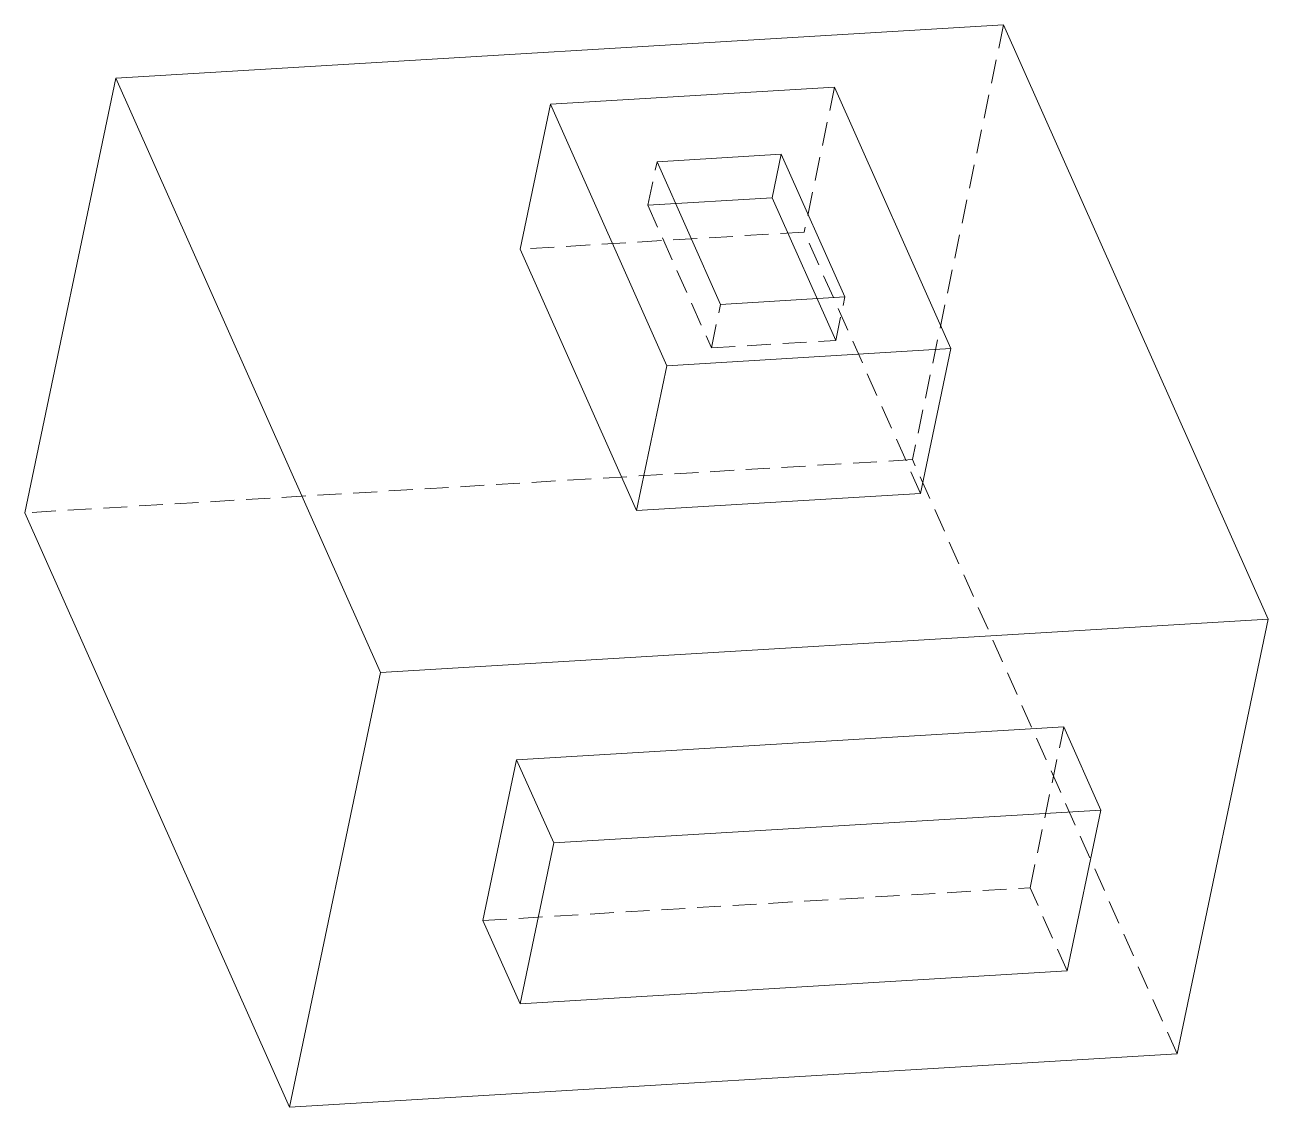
# Model space of a CAD drawing. Header units: millimetres. Extents: x -33 to 33.2, y -8.6 to 49.1.
import ezdxf

# ---------------------------------------------------------------- set-up
doc = ezdxf.new("R2010")
doc.units = ezdxf.units.MM
doc.linetypes.add('HIDDEN', pattern=[1.905, 1.27, -0.635])

msp = doc.modelspace()

# ---------------------------------------------------------------- linework, layer by layer
at = {"color": 7, "linetype": 'Continuous', "lineweight": 15}
for p, q in [((19.126, 49.079), (-28.161, 46.243)), ((33.218, 17.42), (19.126, 49.079)), ((-28.161, 46.243), (-33.012, 23.086)), ((-28.161, 46.243), (-14.069, 14.584)), ((10.121, 45.76), (-5.011, 44.852)), ((16.321, 31.83), (10.121, 45.76)), ((-5.011, 44.852), (-6.628, 37.133)), ((-5.011, 44.852), (1.189, 30.922)), ((7.284, 42.183), (0.663, 41.786)), ((0.663, 41.786), (4.045, 34.188)), ((6.798, 39.867), (7.284, 42.183)), ((10.666, 34.585), (7.284, 42.183)), ((6.798, 39.867), (0.178, 39.47)), ((10.18, 32.269), (6.798, 39.867)), ((-6.628, 37.133), (-0.428, 23.203)), ((4.045, 34.188), (10.666, 34.585)), ((1.189, 30.922), (16.321, 31.83)), ((16.321, 31.83), (14.704, 24.111)), ((1.189, 30.922), (-0.428, 23.203)), ((-0.428, 23.203), (14.704, 24.111)), ((-33.012, 23.086), (-18.92, -8.573)), ((-14.069, 14.584), (33.218, 17.42)), ((33.218, 17.42), (28.367, -5.738)), ((-14.069, 14.584), (-18.92, -8.573)), ((22.331, 11.68), (-6.814, 9.933)), ((24.304, 7.248), (22.331, 11.68)), ((-6.814, 9.933), (-8.608, 1.369)), ((-4.841, 5.501), (-6.814, 9.933)), ((24.304, 7.248), (-4.841, 5.501)), ((22.51, -1.316), (24.304, 7.248)), ((-4.841, 5.501), (-6.635, -3.063)), ((-6.635, -3.063), (-8.608, 1.369)), ((-6.635, -3.063), (22.51, -1.316)), ((-18.92, -8.573), (28.367, -5.738))]:
    msp.add_line(p, q, dxfattribs=at)
at = {"color": 7, "linetype": 'HIDDEN', "lineweight": 0}
for p, q in [((19.126, 49.079), (14.275, 25.921)), ((10.121, 45.76), (8.504, 38.04)), ((0.178, 39.47), (0.663, 41.786)), ((0.178, 39.47), (3.56, 31.872)), ((8.504, 38.04), (-6.628, 37.133)), ((14.704, 24.111), (8.504, 38.04)), ((10.18, 32.269), (10.666, 34.585)), ((3.56, 31.872), (4.045, 34.188)), ((3.56, 31.872), (10.18, 32.269)), ((14.275, 25.921), (-33.012, 23.086)), ((28.367, -5.738), (14.275, 25.921)), ((20.537, 3.116), (22.331, 11.68)), ((-8.608, 1.369), (20.537, 3.116)), ((22.51, -1.316), (20.537, 3.116))]:
    msp.add_line(p, q, dxfattribs=at)

doc.saveas('drawing.dxf')
